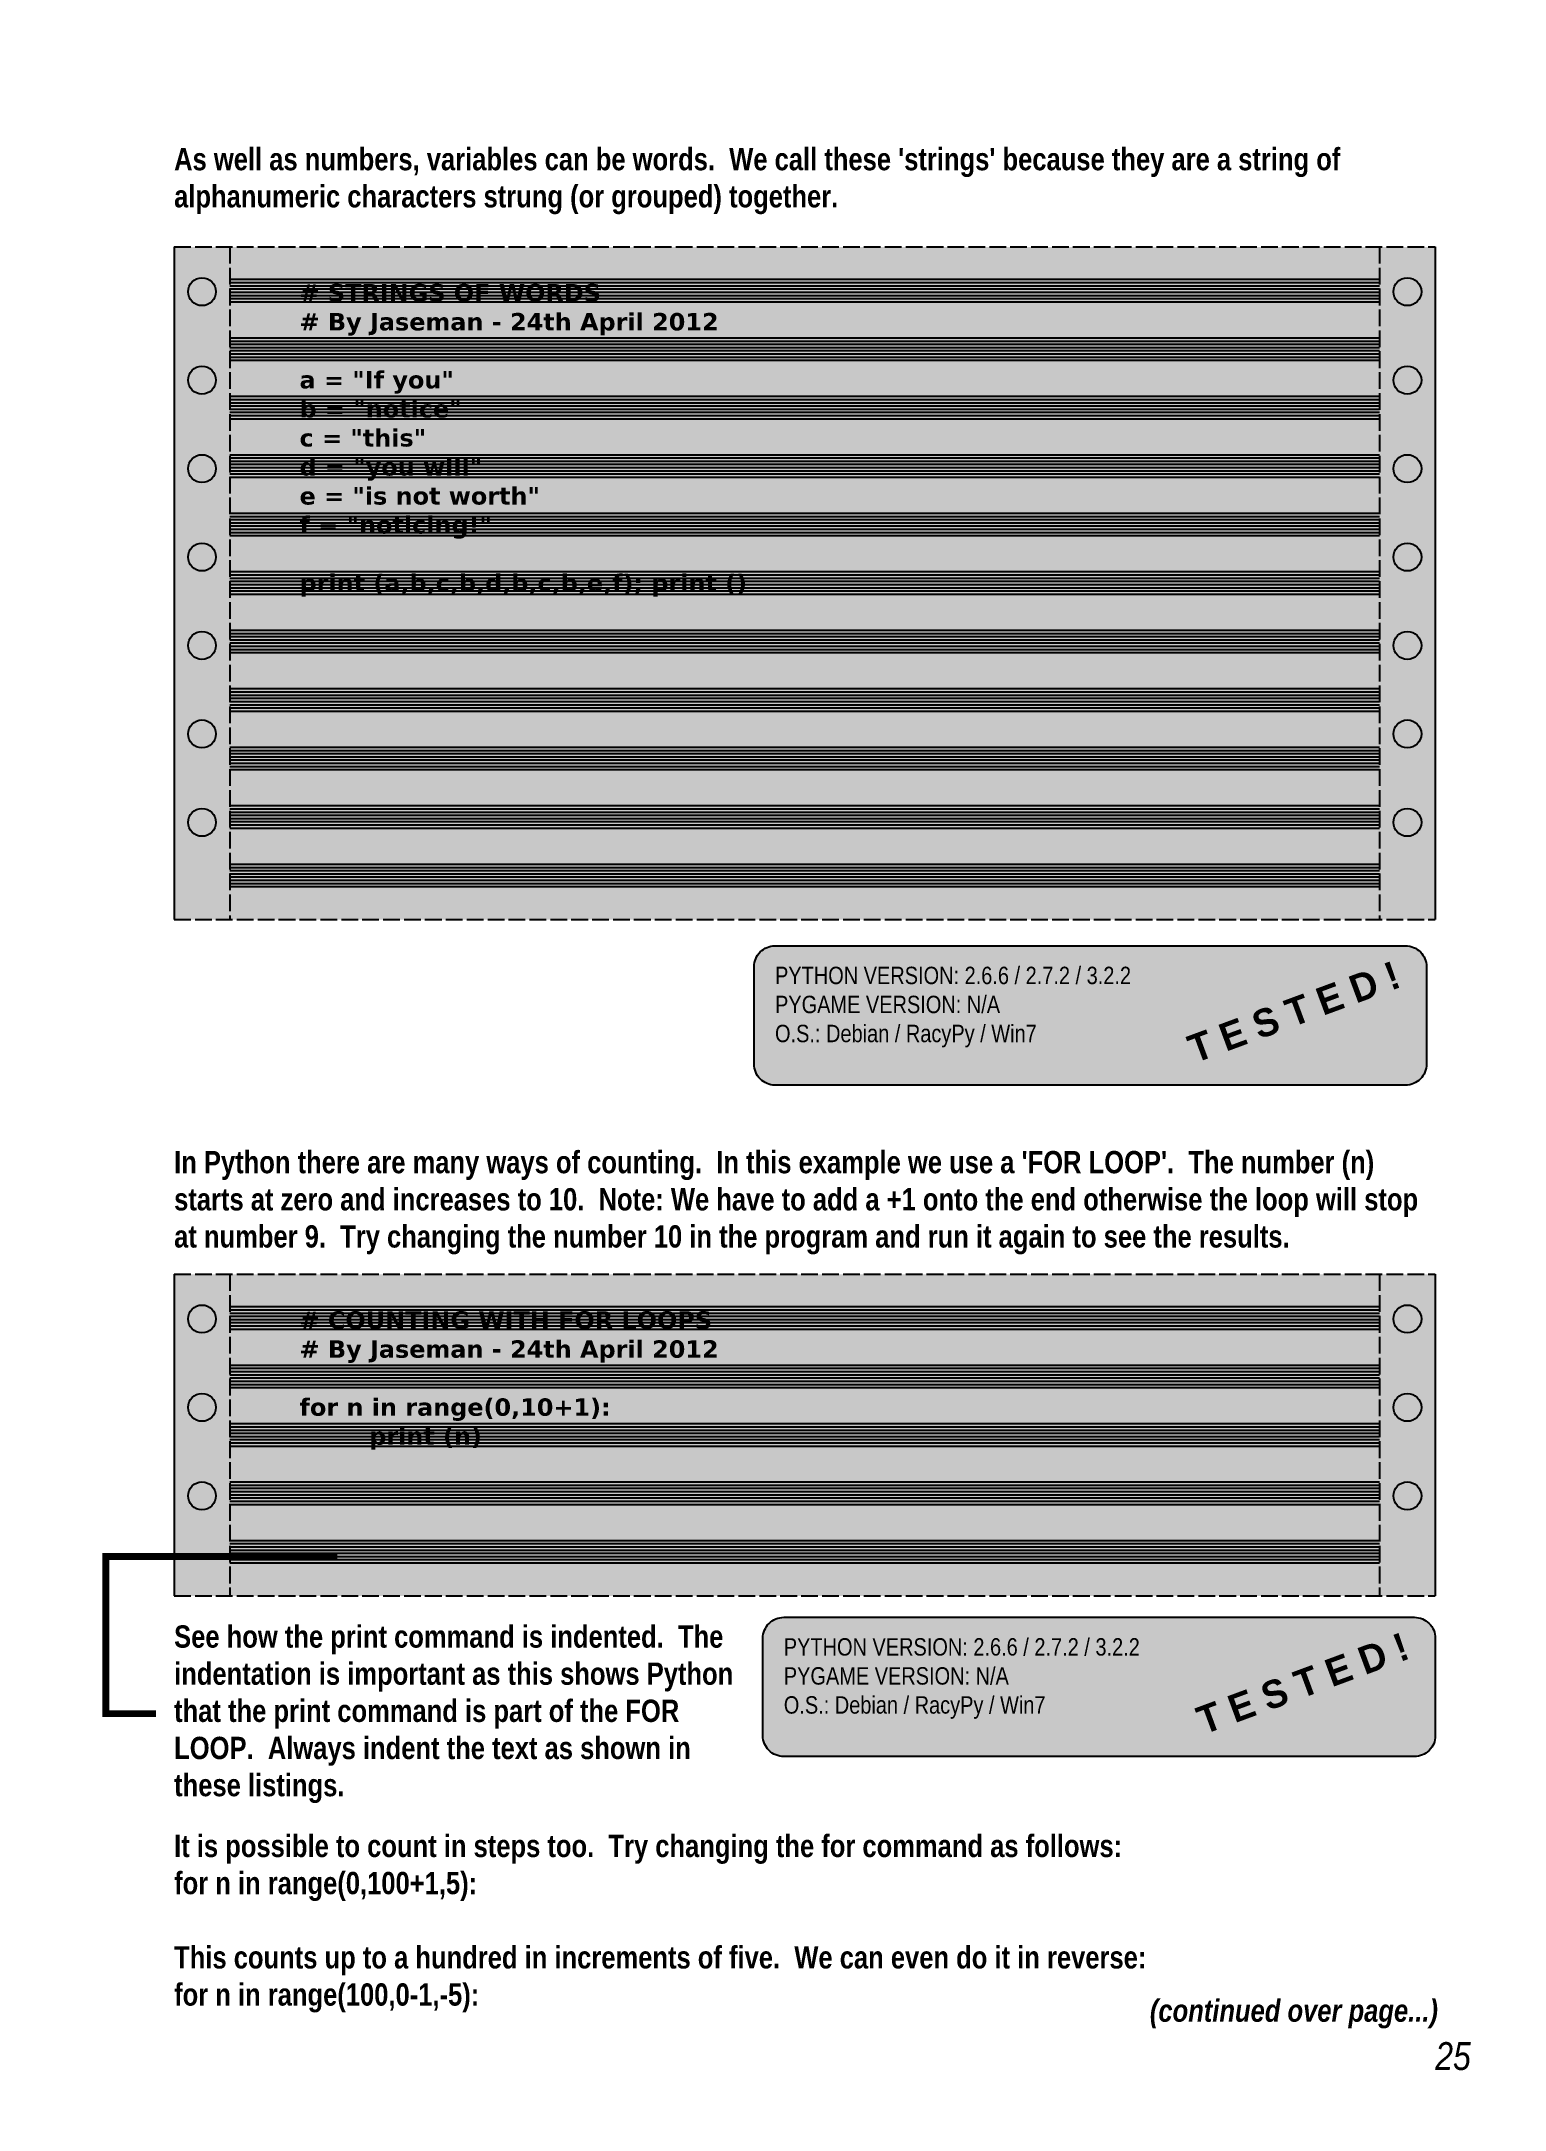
# Paper-space layout 'Page25' of a CAD drawing. Header units: millimetres. Extents: x 17 to 227, y -86 to 211.
# The model-space entities are those that its viewports show. They can reach past a viewport. Long polylines and large blocks are cut down to what shows.
import ezdxf

# ---------------------------------------------------------------- set-up
doc = ezdxf.new("R2010")
doc.units = ezdxf.units.MM
doc.header["$LTSCALE"] = 0.2
doc.linetypes.add('ACAD_ISO02W100', pattern=[15, 12, -3])
doc.layers.get('Defpoints').update_dxf_attribs({"color": 6})
doc.layers.add('Background Fill', color=3, linetype='Continuous')
doc.layers.add('Text', color=7, linetype='Continuous')
doc.layers.get('Defpoints').off()
doc.styles.get("Standard").update_dxf_attribs({"font": 'arial.ttf'})

msp = doc.modelspace()

# ---------------------------------------------------------------- hatches: boundary and pattern name
at = {"layer": 'Background Fill', "true_color": 0xfefae6}
h = msp.add_hatch(color=7, dxfattribs=at)
h.dxf.hatch_style = 1
h.paths.add_polyline_path([(975.56, 267.8), (967.56, 267.8), (967.56, 171.2), (975.56, 171.2)])
h.paths.add_polyline_path([(973.56, 235.96, -1), (969.56, 235.96, -1)], flags=16)
h.paths.add_polyline_path([(969.56, 248.66, -1), (973.56, 248.66, -1)], flags=16)
h.paths.add_polyline_path([(973.56, 223.26, -1), (969.56, 223.26, -1)], flags=16)
h.paths.add_polyline_path([(969.56, 261.36, -1), (973.56, 261.36, -1)], flags=16)
h.paths.add_polyline_path([(973.56, 210.56, -1), (969.56, 210.56, -1)], flags=16)
h.paths.add_polyline_path([(973.56, 197.86, -1), (969.56, 197.86, -1)], flags=16)
h.paths.add_polyline_path([(973.56, 185.16, -1), (969.56, 185.16, -1)], flags=16)
h.paths.add_polyline_path([(1148.56, 267.8), (1140.56, 267.8), (1140.56, 171.2), (1148.56, 171.2)])
h.paths.add_polyline_path([(1146.56, 235.96, -1), (1142.56, 235.96, -1)], flags=16)
h.paths.add_polyline_path([(1142.56, 248.66, -1), (1146.56, 248.66, -1)], flags=16)
h.paths.add_polyline_path([(1146.56, 223.26, -1), (1142.56, 223.26, -1)], flags=16)
h.paths.add_polyline_path([(1142.56, 261.36, -1), (1146.56, 261.36, -1)], flags=16)
h.paths.add_polyline_path([(1146.56, 210.56, -1), (1142.56, 210.56, -1)], flags=16)
h.paths.add_polyline_path([(1146.56, 197.86, -1), (1142.56, 197.86, -1)], flags=16)
h.paths.add_polyline_path([(1146.56, 185.16, -1), (1142.56, 185.16, -1)], flags=16)
h = msp.add_hatch(color=7, dxfattribs=at)
h.dxf.hatch_style = 1
edge = h.paths.add_edge_path()
edge.add_arc((1053.8, 164.43), 3, 90, 180, ccw=False)
edge.add_line((1053.8, 167.43), (1144.3, 167.43))
edge.add_arc((1144.3, 164.43), 3, 0, 90, ccw=False)
edge.add_line((1147.3, 164.43), (1147.3, 150.43))
edge.add_arc((1144.3, 150.43), 3, -90, 0, ccw=False)
edge.add_line((1144.3, 147.43), (1053.8, 147.43))
edge.add_arc((1053.8, 150.43), 3, 180, 270, ccw=False)
edge.add_line((1050.8, 150.43), (1050.8, 164.43))
h = msp.add_hatch(color=7, dxfattribs=at)
h.dxf.hatch_style = 1
h.paths.add_polyline_path([(975.56, 120.28), (967.56, 120.28), (967.56, 74.08), (975.56, 74.08)])
h.paths.add_polyline_path([(973.56, 101.15, -1), (969.56, 101.15, -1)], flags=16)
h.paths.add_polyline_path([(969.56, 113.85, -1), (973.56, 113.85, -1)], flags=16)
h.paths.add_polyline_path([(973.56, 88.45, -1), (969.56, 88.45, -1)], flags=16)
h.paths.add_polyline_path([(1148.56, 120.28), (1140.56, 120.28), (1140.56, 74.08), (1148.56, 74.08)])
h.paths.add_polyline_path([(1142.56, 113.85, -1), (1146.56, 113.85, -1)], flags=16)
h.paths.add_polyline_path([(1146.56, 101.15, -1), (1142.56, 101.15, -1)], flags=16)
h.paths.add_polyline_path([(1146.56, 88.45, -1), (1142.56, 88.45, -1)], flags=16)
h = msp.add_hatch(color=7, dxfattribs=at)
h.dxf.hatch_style = 1
edge = h.paths.add_edge_path()
edge.add_arc((1055.06, 68.01), 3, 90, 180, ccw=False)
edge.add_line((1055.06, 71.01), (1145.56, 71.01))
edge.add_arc((1145.56, 68.01), 3, 0, 90, ccw=False)
edge.add_line((1148.56, 68.01), (1148.56, 54.01))
edge.add_arc((1145.56, 54.01), 3, -90, 0, ccw=False)
edge.add_line((1145.56, 51.01), (1055.06, 51.01))
edge.add_arc((1055.06, 54.01), 3, 180, 270, ccw=False)
edge.add_line((1052.06, 54.01), (1052.06, 68.01))

# ---------------------------------------------------------------- linework, layer by layer
at = {"color": 254, "linetype": 'ACAD_ISO02W100', "true_color": 0xfcf0b6}
for p, q in [((967.56, 267.8), (1148.56, 267.8)), ((975.56, 267.8), (975.56, 171.2)), ((1140.56, 267.8), (1140.56, 171.2)), ((967.56, 171.2), (1148.56, 171.2)), ((967.56, 120.28), (1148.56, 120.28)), ((975.56, 120.28), (975.56, 74.08)), ((1140.56, 120.28), (1140.56, 74.08)), ((967.56, 74.08), (1148.56, 74.08))]:
    msp.add_line(p, q, dxfattribs=at)
at = {"color": 254, "true_color": 0xfcf0b6}
for p, q in [((967.56, 267.8), (967.56, 171.2)), ((1148.56, 267.8), (1148.56, 171.2)), ((967.56, 120.28), (967.56, 74.08)), ((1148.56, 120.28), (1148.56, 74.08))]:
    msp.add_line(p, q, dxfattribs=at)
for points in [[(1050.8, 164.43, -0.414214), (1053.8, 167.43), (1144.3, 167.43, -0.414214), (1147.3, 164.43), (1147.3, 150.43, -0.414214), (1144.3, 147.43), (1053.8, 147.43, -0.414214), (1050.8, 150.43)], [(1052.06, 68.01, -0.414214), (1055.06, 71.01), (1145.56, 71.01, -0.414214), (1148.56, 68.01), (1148.56, 54.01, -0.414214), (1145.56, 51.01), (1055.06, 51.01, -0.414214), (1052.06, 54.01)]]:
    msp.add_lwpolyline(points, format="xyb", close=True, dxfattribs=at)
at = {"color": 1, "const_width": 1}
msp.add_lwpolyline([(964.97, 57.17), (957.76, 57.17), (957.76, 79.73), (990.98, 79.73)], dxfattribs=at)
at = {"color": 254, "true_color": 0xfcf0b6}
for centre in [(971.56, 261.36), (1144.56, 261.36), (971.56, 248.66), (1144.56, 248.66), (971.56, 235.96), (1144.56, 235.96), (971.56, 223.26), (1144.56, 223.26), (971.56, 210.56), (1144.56, 210.56), (971.56, 197.86), (1144.56, 197.86), (971.56, 185.16), (1144.56, 185.16), (971.56, 113.85), (1144.56, 113.85), (971.56, 101.15), (1144.56, 101.15), (971.56, 88.45), (1144.56, 88.45)]:
    msp.add_circle(centre, 2, dxfattribs=at)
at = {"layer": 'Background Fill', "color": 254, "true_color": 0xcdfee6}
for p, q in [((975.56, 263.14), (1140.56, 263.14)), ((975.56, 262.68), (1140.56, 262.68)), ((975.56, 262.22), (1140.56, 262.22)), ((975.56, 261.76), (1140.56, 261.76)), ((975.56, 261.3), (1140.56, 261.3)), ((975.56, 260.84), (1140.56, 260.84)), ((975.56, 260.38), (1140.56, 260.38)), ((975.56, 259.92), (1140.56, 259.92)), ((975.56, 254.74), (1140.56, 254.74)), ((975.56, 254.28), (1140.56, 254.28)), ((975.56, 253.82), (1140.56, 253.82)), ((975.56, 253.36), (1140.56, 253.36)), ((975.56, 252.9), (1140.56, 252.9)), ((975.56, 252.44), (1140.56, 252.44)), ((975.56, 251.98), (1140.56, 251.98)), ((975.56, 251.52), (1140.56, 251.52)), ((975.56, 246.34), (1140.56, 246.34)), ((975.56, 245.88), (1140.56, 245.88)), ((975.56, 245.42), (1140.56, 245.42)), ((975.56, 244.96), (1140.56, 244.96)), ((975.56, 244.5), (1140.56, 244.5)), ((975.56, 244.04), (1140.56, 244.04)), ((975.56, 243.58), (1140.56, 243.58)), ((975.56, 243.12), (1140.56, 243.12)), ((975.56, 237.96), (1140.56, 237.96)), ((975.56, 237.5), (1140.56, 237.5)), ((975.56, 237.04), (1140.56, 237.04)), ((975.56, 236.58), (1140.56, 236.58)), ((975.56, 236.12), (1140.56, 236.12)), ((975.56, 235.66), (1140.56, 235.66)), ((975.56, 235.2), (1140.56, 235.2)), ((975.56, 234.74), (1140.56, 234.74)), ((975.56, 229.56), (1140.56, 229.56)), ((975.56, 229.1), (1140.56, 229.1)), ((975.56, 228.64), (1140.56, 228.64)), ((975.56, 228.18), (1140.56, 228.18)), ((975.56, 227.72), (1140.56, 227.72)), ((975.56, 227.26), (1140.56, 227.26)), ((975.56, 226.8), (1140.56, 226.8)), ((975.56, 226.34), (1140.56, 226.34)), ((975.56, 221.16), (1140.56, 221.16)), ((975.56, 220.7), (1140.56, 220.7)), ((975.56, 220.24), (1140.56, 220.24)), ((975.56, 219.78), (1140.56, 219.78)), ((975.56, 219.32), (1140.56, 219.32)), ((975.56, 218.86), (1140.56, 218.86)), ((975.56, 218.4), (1140.56, 218.4)), ((975.56, 217.94), (1140.56, 217.94)), ((975.56, 212.76), (1140.56, 212.76)), ((975.56, 212.3), (1140.56, 212.3)), ((975.56, 211.84), (1140.56, 211.84)), ((975.56, 211.38), (1140.56, 211.38)), ((975.56, 210.92), (1140.56, 210.92)), ((975.56, 210.46), (1140.56, 210.46)), ((975.56, 210), (1140.56, 210)), ((975.56, 209.54), (1140.56, 209.54)), ((975.56, 204.36), (1140.56, 204.36)), ((975.56, 203.9), (1140.56, 203.9)), ((975.56, 203.44), (1140.56, 203.44)), ((975.56, 202.98), (1140.56, 202.98)), ((975.56, 202.52), (1140.56, 202.52)), ((975.56, 202.06), (1140.56, 202.06)), ((975.56, 201.6), (1140.56, 201.6)), ((975.56, 201.14), (1140.56, 201.14)), ((975.56, 195.96), (1140.56, 195.96)), ((975.56, 195.5), (1140.56, 195.5)), ((975.56, 195.04), (1140.56, 195.04)), ((975.56, 194.58), (1140.56, 194.58)), ((975.56, 194.12), (1140.56, 194.12)), ((975.56, 193.66), (1140.56, 193.66)), ((975.56, 193.2), (1140.56, 193.2)), ((975.56, 192.74), (1140.56, 192.74)), ((975.56, 187.56), (1140.56, 187.56)), ((975.56, 187.1), (1140.56, 187.1)), ((975.56, 186.64), (1140.56, 186.64)), ((975.56, 186.18), (1140.56, 186.18)), ((975.56, 185.72), (1140.56, 185.72)), ((975.56, 185.26), (1140.56, 185.26)), ((975.56, 184.8), (1140.56, 184.8)), ((975.56, 184.34), (1140.56, 184.34)), ((975.56, 179.16), (1140.56, 179.16)), ((975.56, 178.7), (1140.56, 178.7)), ((975.56, 178.24), (1140.56, 178.24)), ((975.56, 177.78), (1140.56, 177.78)), ((975.56, 177.32), (1140.56, 177.32)), ((975.56, 176.86), (1140.56, 176.86)), ((975.56, 176.4), (1140.56, 176.4)), ((975.56, 175.94), (1140.56, 175.94)), ((975.56, 115.62), (1140.56, 115.62)), ((975.56, 115.16), (1140.56, 115.16)), ((975.56, 114.7), (1140.56, 114.7)), ((975.56, 114.24), (1140.56, 114.24)), ((975.56, 113.78), (1140.56, 113.78)), ((975.56, 113.32), (1140.56, 113.32)), ((975.56, 112.86), (1140.56, 112.86)), ((975.56, 112.4), (1140.56, 112.4)), ((975.56, 107.22), (1140.56, 107.22)), ((975.56, 106.76), (1140.56, 106.76)), ((975.56, 106.3), (1140.56, 106.3)), ((975.56, 105.84), (1140.56, 105.84)), ((975.56, 105.38), (1140.56, 105.38)), ((975.56, 104.92), (1140.56, 104.92)), ((975.56, 104.46), (1140.56, 104.46)), ((975.56, 104), (1140.56, 104)), ((975.56, 98.82), (1140.56, 98.82)), ((975.56, 98.36), (1140.56, 98.36)), ((975.56, 97.9), (1140.56, 97.9)), ((975.56, 97.44), (1140.56, 97.44)), ((975.56, 96.98), (1140.56, 96.98)), ((975.56, 96.52), (1140.56, 96.52)), ((975.56, 96.06), (1140.56, 96.06)), ((975.56, 95.6), (1140.56, 95.6)), ((975.56, 90.45), (1140.56, 90.45)), ((975.56, 89.99), (1140.56, 89.99)), ((975.56, 89.53), (1140.56, 89.53)), ((975.56, 89.07), (1140.56, 89.07)), ((975.56, 88.61), (1140.56, 88.61)), ((975.56, 88.15), (1140.56, 88.15)), ((975.56, 87.69), (1140.56, 87.69)), ((975.56, 87.23), (1140.56, 87.23)), ((975.56, 82.05), (1140.56, 82.05)), ((975.56, 81.59), (1140.56, 81.59)), ((975.56, 81.13), (1140.56, 81.13)), ((975.56, 80.67), (1140.56, 80.67)), ((975.56, 80.21), (1140.56, 80.21)), ((975.56, 79.75), (1140.56, 79.75)), ((975.56, 79.29), (1140.56, 79.29)), ((975.56, 78.83), (1140.56, 78.83))]:
    msp.add_line(p, q, dxfattribs=at)
at = {"layer": 'Background Fill', "color": 18, "true_color": 0x000000}
for points in [[(967.56, 267.8), (1148.56, 267.8), (967.56, 171.2), (1148.56, 171.2)], [(967.56, 120.28), (1148.56, 120.28), (967.56, 74.08), (1148.56, 74.08)]]:
    msp.add_solid(points, dxfattribs=at)
at = {"layer": 'Background Fill', "color": 7, "true_color": 0xfefae6}
for points in [[(975.56, 267.8), (1140.56, 267.8), (975.56, 171.2), (1140.56, 171.2)], [(975.56, 120.28), (1140.56, 120.28), (975.56, 74.08), (1140.56, 74.08)]]:
    msp.add_solid(points, dxfattribs=at)

# ---------------------------------------------------------------- texts
at = {"char_height": 3.2, "attachment_point": 1}
for s, width, insert in [("{\\fArial Narrow|b1|i0|c0|p34;As well as numbers, variables can be words.  We call these 'strings' because they are a string of alphanumeric characters strung (or grouped) together.}", 181, (967.56, 282)), ("{\\fArial Narrow|b1|i0|c0|p34;In Python there are many ways of counting.  In this example we use a 'FOR LOOP'.  The number (n) starts at zero and increases to 10.  Note: We have to add a +1 onto the end otherwise the loop will stop at number 9.  Try changing the number 10 in the program and run it again to see the results.}", 181, (967.56, 137.97)), ('{\\fArial Narrow|b1|i0|c0|p34;See how the print command is indented.  The indentation is important as this shows Python that the print command is part of the FOR LOOP.  Always indent the text as shown in these listings.}', 82.3429, (967.56, 69.85)), ('{\\fArial Narrow|b1|i0|c0|p34;It is possible to count in steps too.  Try changing the for command as follows:\\Pfor n in range(0,100+1,5):\\P\\PThis counts up to a hundred in increments of five.  We can even do it in reverse:\\Pfor n in range(100,0-1,-5):}', 181, (967.56, 39.78)), ('\\pi140.04;{\\fArial Narrow|b1|i1|c0|p34;(continued over page...)}', 181, (967.56, 16.13))]:
    msp.add_mtext_dynamic_manual_height_columns(s, width=width, gutter_width=12.5, heights=[0], dxfattribs=dict(at, insert=insert))
at = {"layer": 'Text', "char_height": 2.5, "attachment_point": 1}
for s, width, insert in [('{\\fVerdana|b1|i0|c0|p34;\\C252;# STRINGS OF WORDS\\P# By Jaseman - 24th April 2012\\H2.6752x; \\H0.37381x;\\P\\H2.1069x; \\H0.47464x;\\Pa = "If you"\\H2.2828x; \\H0.43807x;\\Pb = "notice"\\H2.2924x; \\H0.43623x;\\Pc = "this"\\H2.2794x; \\H0.4387x;\\Pd = "you will"\\H2.2838x; \\H0.43787x;\\Pe = "is not worth"\\H2.2823x; \\H0.43815x;\\Pf = "noticing!"\\H2.2895x; \\H0.43677x;\\P\\H2.2451x; \\H0.44541x;\\Pprint (a,b,c,b,d,b,c,b,e,f); print ()\\H2.2367x; }', 145, (985.56, 262.47)), ('{\\fArial Narrow|b0|i0|c0|p34;PYTHON VERSION: 2.6.6 / 2.7.2 / 3.2.2\\PPYGAME VERSION: N/A\\PO.S.: Debian / RacyPy / Win7}', 96.5, (1053.8, 164.43)), ('{\\fVerdana|b1|i0|c0|p34;\\C252;# COUNTING WITH FOR LOOPS\\P# By Jaseman - 24th April 2012\\H2.6752x; \\H0.37381x;\\P\\H2.1069x; \\H0.47464x;\\Pfor n in range(0,10+1):\\H2.2828x; \\H0.43807x;\\P^Iprint (n)\\H2.2924x; }', 145, (985.56, 114.95)), ('{\\fArial Narrow|b0|i0|c0|p34;PYTHON VERSION: 2.6.6 / 2.7.2 / 3.2.2\\PPYGAME VERSION: N/A\\PO.S.: Debian / RacyPy / Win7}', 96.5, (1055.06, 68.01))]:
    msp.add_mtext_dynamic_manual_height_columns(s, width=width, gutter_width=12.5, heights=[0], dxfattribs=dict(at, insert=insert))
at = {"layer": 'Text', "char_height": 4, "attachment_point": 1, "rotation": 20.3147}
for insert in [(1111.53, 153.89), (1112.8, 57.47)]:
    msp.add_mtext_dynamic_manual_height_columns('\\pi1.2065;{\\fViner Hand ITC|b1|i0|c0|p66;\\C21;\\c11053311;T E S T E D !}', width=33.5374, gutter_width=12.5, heights=[0], dxfattribs=dict(at, insert=insert))
at = {"layer": 'Text', "color": 255, "insert": (1148.56, 10), "char_height": 4, "attachment_point": 1}
msp.add_mtext_dynamic_manual_height_columns('{\\fArial Narrow|b0|i1|c0|p34;\\C43;25}', width=9.7232, gutter_width=12.5, heights=[0], dxfattribs=at)

psp = doc.layouts.new('Page25')

# ---------------------------------------------------------------- viewports
at = {"layer": 'Defpoints'}
psp.add_viewport(center=(121.75, 62.01), size=(210, 297), view_center_point=(1053.51, 148.81), view_height=297, dxfattribs=at)

doc.saveas('drawing.dxf')
